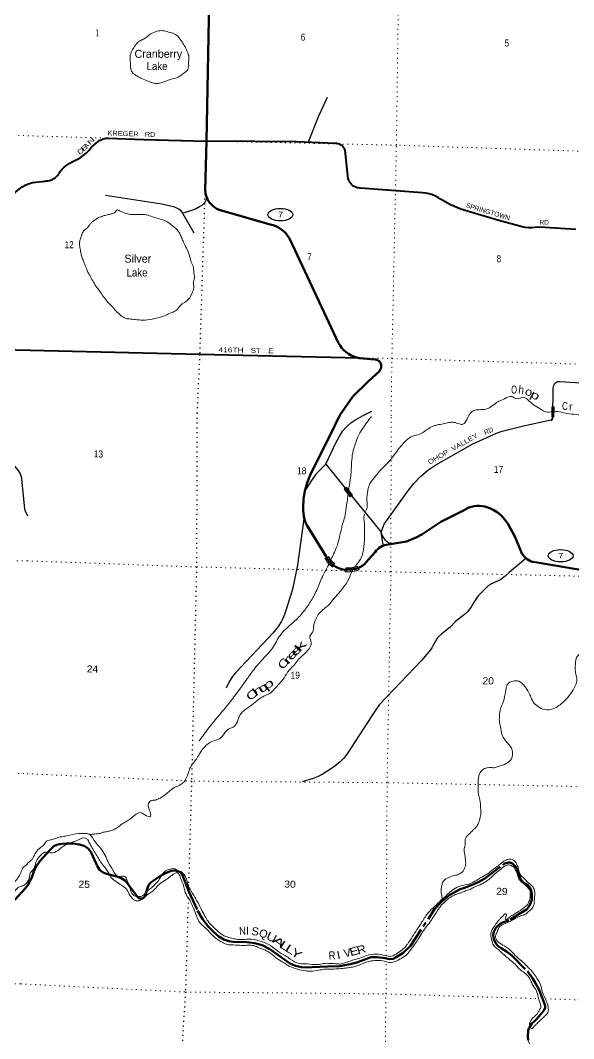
# Model space of a CAD drawing. Header units: feet. Extents: x -518066 to -250644, y -364975 to -177792.
# Drawn here: x -345548 to -331735, y -242172 to -216739 of the extents above; entities that cross this region are included whole.
import ezdxf
from ezdxf.enums import TextEntityAlignment as Align

# ---------------------------------------------------------------- set-up
doc = ezdxf.new("R2010")
doc.units = ezdxf.units.FT
doc.header["$LTSCALE"] = 80
doc.linetypes.add('DOTTED', pattern=[1.5, 0.3, -1.2])
doc.linetypes.add('LONG_DASH_SHORT_DASH', pattern=[9.9, 6, -1.2, 1.5, -1.2])
for name, color, linetype, lineweight in [('11', 7, 'LONG_DASH_SHORT_DASH', 60), ('17', 7, 'Continuous', 25), ('23', 7, 'Continuous', 70), ('26', 7, 'Continuous', 40), ('29', 7, 'Continuous', 25), ('30', 7, 'Continuous', 13), ('31', 7, 'Continuous', 13), ('39', 7, 'Continuous', 13), ('41', 7, 'Continuous', 13), ('59', 7, 'Continuous', 13), ('6', 7, 'DOTTED', 25), ('7', 7, 'DOTTED', 13)]:
    doc.layers.add(name, color=color, linetype=linetype, lineweight=lineweight)
doc.layers.add('27', color=7, linetype='Continuous')

msp = doc.modelspace()

# ---------------------------------------------------------------- linework, layer by layer
at = {"layer": '11'}
for points in [[(-345503.5, -238502.34), (-345434.82, -238428.16), (-345360.93, -238337.57), (-345294.33, -238217.82), (-345254.15, -238120.16), (-345212.63, -238000.19), (-345166.84, -237897.1), (-345065.03, -237741.16), (-345065.03, -237741.16), (-344814.24, -237463.49), (-344708.42, -237366.06), (-344641.29, -237335.86), (-344577.98, -237318.87), (-344500.8, -237306.7), (-344392.06, -237297.33), (-344233.35, -237301.49), (-344080.04, -237323.17), (-344080.04, -237323.17), (-343954.97, -237359.81), (-343849.85, -237434.77), (-343781.16, -237526.4), (-343621.81, -237874.42), (-343563.66, -237964.78), (-343484.57, -238025.18), (-343395.33, -238053.59), (-343136.98, -238120.97), (-343031.87, -238164.7), (-342920.62, -238233.59), (-342624.12, -238632.78), (-342624.12, -238632.78), (-342598.42, -238654.11), (-342563.56, -238674.93), (-342490.71, -238668.68), (-342428.27, -238614.54), (-342362.79, -238377.68), (-342326.8, -238304.24), (-342281.01, -238260.5), (-342231.8, -238231.02), (-342077.55, -238125.14), (-341940.18, -238049.12), (-341785.88, -237985.05), (-341723.21, -237972.06), (-341653.48, -237978.31), (-341593.12, -238000.18), (-341541.09, -238036.62), (-341498.41, -238086.4), (-341335.03, -238512.49), (-341123.03, -238974.26), (-340994.72, -239199.74), (-340853.19, -239383.01), (-340728.31, -239507.96), (-340593.15, -239622.87), (-340463.97, -239697.47), (-340341.17, -239737.04), (-340245.81, -239754.01), (-339895.76, -239764.12), (-339694.91, -239787.03), (-339513.83, -239841.18), (-339318.97, -239936.55), (-339001.76, -240161.61), (-338825.93, -240286.85), (-338678.15, -240351.4), (-338530.37, -240386.81), (-338415.9, -240395.14), (-338266.22, -240385.86), (-337882.65, -240371.61), (-337579.18, -240361.82), (-337314.85, -240313.92), (-337148.34, -240270.19), (-336921.26, -240186.42), (-336796.59, -240141.07), (-336651.89, -240138.57), (-336439.63, -240163.98), (-336331.4, -240191.05), (-336237.74, -240176.47), (-336161.31, -240140.73), (-335992.14, -240028.61), (-335807.02, -239850.98), (-335206.44, -238941.63), (-335026.38, -238743.67), (-334851.55, -238597.89), (-334662.14, -238485.44), (-334565.61, -238442.77), (-334459.3, -238403.19), (-334310.64, -238351.13), (-334206.32, -238304.25), (-334083.77, -238247), (-333951.38, -238172.33), (-333498.66, -237833.59), (-333453.64, -237801.84), (-333428.14, -237789.86), (-333393.8, -237777.37), (-333358.94, -237773.72), (-333327.2, -237774.24), (-333275.05, -237786.05)], [(-333275.05, -237786.05), (-333228.16, -237827.56), (-333164.93, -237904.36), (-333135.27, -237961.64), (-333110.29, -238016.83), (-333096.75, -238069.42), (-333090.13, -238104.35), (-333057.2, -238181.88), (-333008.29, -238246.45), (-332949.37, -238293.67), (-332869.34, -238351.63), (-332814.18, -238422.44), (-332785.03, -238498.46), (-332775.4, -238576.16), (-332780.35, -238704.65), (-332815.73, -238813.99), (-332852.67, -238879.6), (-332909.12, -238944.15), (-333354.83, -239213.88), (-333432.34, -239244.96), (-333513.55, -239270.11), (-333586.41, -239315.93), (-333674.87, -239407.57), (-333728.8, -239503.56), (-333740.44, -239585.64), (-333725.36, -239691.86), (-333684.77, -239782.46), (-333636.38, -239845.99), (-333597.87, -239878.27), (-333544.92, -239912.93), (-333409.49, -239993.86), (-333278.93, -240096.39), (-332889.97, -240491.08), (-332758.49, -240661.37), (-332683.56, -240784.25), (-332604.35, -240940.37), (-332469.16, -241282.02), (-332447.83, -241350.75), (-332443.14, -241404.9), (-332467.6, -241459.05), (-332511.52, -241509.13), (-332642.98, -241670.45), (-332715.83, -241732.93), (-332776.2, -241792.29), (-332837.32, -241895.9), (-332854.78, -241919.33), (-332867.27, -241964.11), (-332881.84, -242132.81), (-332866.75, -242211.96)], [(-345688.87, -238705.83), (-345503.5, -238502.34)]]:
    msp.add_lwpolyline(points, dxfattribs=at)
at = {"layer": '17'}
for centre in [(-339056.39, -221592.05), (-332059.54, -230111.6)]:
    msp.add_ellipse(centre, major_axis=(-309.24, 1), ratio=0.500121, dxfattribs=at)
at = {"layer": '23'}
for points in [[(-340900.33, -219753.21), (-340900.32, -219752.91), (-340804.95, -214510.64), (-340801.68, -214482.73), (-340791.16, -214429.81), (-340775.17, -214378.29), (-340516.03, -213464.99), (-340467.36, -213342.35), (-340416.16, -213169.02), (-340389.61, -213025.16), (-340383.49, -212992), (-340383.19, -212975.16), (-340376.68, -212616.92), (-340314.49, -209191.17), (-340235.39, -203884.65)], [(-337072.43, -225175.43), (-337079.76, -225174.35), (-337152.45, -225159.3), (-337223.17, -225136.74), (-337291.15, -225106.91), (-337355.64, -225070.14), (-337415.93, -225026.82), (-337471.36, -224977.45), (-337521.33, -224922.55), (-337565.28, -224862.73), (-337602.74, -224798.64), (-338814.58, -222218.42), (-338842.72, -222165.99), (-338883.62, -222104.53), (-338930.71, -222047.68), (-338983.49, -221996.06), (-339041.38, -221950.25), (-339103.74, -221910.74), (-339169.89, -221877.96), (-339239.1, -221852.28), (-339310.62, -221833.97), (-340524.88, -221489.5), (-340533.93, -221487.03), (-340588.27, -221468.61), (-340640.37, -221444.61), (-340689.69, -221415.29), (-340735.67, -221380.99), (-340777.81, -221342.06), (-340815.65, -221298.94), (-340848.77, -221252.1), (-340876.82, -221202.06), (-340899.49, -221149.36), (-340916.52, -221094.58), (-340927.73, -221038.31), (-340933, -220981.19), (-340900.33, -219753.21)], [(-337570.52, -226599.15), (-337246.64, -226132.17), (-336868.27, -225759.92), (-336583.68, -225497.36), (-336573.04, -225485.01), (-336562.66, -225470.21), (-336553.88, -225454.41), (-336546.79, -225437.77), (-336541.49, -225420.49), (-336538.03, -225402.74), (-336536.43, -225384.73), (-336536.73, -225366.65), (-336538.92, -225348.71), (-336542.97, -225331.09), (-336548.84, -225313.98), (-336556.46, -225297.59), (-336565.76, -225282.08), (-336576.63, -225267.63), (-336588.94, -225254.4), (-336602.58, -225242.52), (-336617.38, -225232.14), (-336633.18, -225223.36), (-336649.82, -225216.28), (-336667.11, -225210.98), (-336684.85, -225207.51), (-336702.86, -225205.92), (-337072.43, -225175.43)], [(-336484.66, -229859.71), (-336504.04, -229867.25), (-336547.62, -229889.7), (-336588.61, -229916.59), (-336626.57, -229947.61), (-336661.08, -229982.43), (-336691.76, -230020.67), (-336927.27, -230292.29), (-336946.97, -230310.59), (-336998.03, -230351.42), (-337053.07, -230386.7), (-337086.51, -230403.48), (-337173.75, -230434.83), (-337303.67, -230456.62), (-337429.12, -230464.88), (-337455.89, -230460.77), (-337484.48, -230456.39), (-337547.84, -230440.24), (-337609.15, -230417.56), (-337667.76, -230388.59), (-337698.03, -230369.46), (-337723.03, -230353.66), (-337765.62, -230327.4), (-337807.33, -230290.04), (-337837.8, -230255.79), (-337860.26, -230221.54), (-337911.78, -230132.38), (-338397.35, -229346.51), (-338427.92, -229280.87), (-338453.85, -229206.51), (-338471.86, -229129.84), (-338481.76, -229051.7), (-338483.43, -228972.97), (-338484.77, -228909.51), (-338474.9, -228700.3), (-338443.22, -228493.27), (-338390.07, -228290.69), (-338316.03, -228094.78), (-337700.77, -226856), (-337570.52, -226599.15)], [(-330278.97, -230683.01), (-332745.94, -230265.64), (-332767.39, -230259.56), (-332812.2, -230243.06), (-332855.04, -230221.96), (-332895.44, -230196.5), (-332932.96, -230166.96), (-332967.19, -230133.66), (-332997.75, -230096.96), (-333024.3, -230057.27), (-333046.56, -230015.02), (-333064.28, -229970.68), (-333115.4, -229826.37), (-333205.02, -229631), (-333373.1, -229325.08), (-333387.91, -229299.44), (-333440.91, -229220.69), (-333501.84, -229147.91), (-333570.06, -229081.9), (-333644.8, -229023.38), (-333725.24, -228972.99), (-333810.52, -228931.29), (-333899.68, -228898.74), (-333953.12, -228882.76), (-334018.74, -228869.84), (-334085.34, -228863.84), (-334152.21, -228864.85), (-334218.61, -228872.83), (-334283.81, -228887.72), (-334347.09, -228909.33), (-334407.77, -228937.45), (-334465.18, -228971.75), (-334537.94, -229004.04), (-335048.02, -229267.86), (-335527.73, -229583.55), (-335665.3, -229653.02), (-335910.1, -229752.15), (-336310.96, -229825.9)], [(-336484.66, -229859.71), (-336458.35, -229849.47), (-336411.05, -229836.57), (-336362.67, -229828.69), (-336313.72, -229825.9), (-336310.96, -229825.9)]]:
    msp.add_lwpolyline(points, dxfattribs=at)
at = {"layer": '26'}
for points in [[(-345235.42, -220786.56), (-344927.92, -220751.63), (-344902.59, -220748.79), (-344877.92, -220746.77), (-344862.37, -220745.5), (-344822.4, -220737.95), (-344783.43, -220726.27), (-344745.89, -220710.58), (-344710.2, -220691.05), (-344676.75, -220667.9), (-344645.9, -220641.37), (-344617.99, -220611.77), (-344593.33, -220579.41), (-344572.19, -220544.66), (-344566.66, -220534.01), (-344513.05, -220467.37), (-344452.76, -220406.7), (-344386.46, -220352.67), (-344314.88, -220305.86), (-344253.96, -220273.79), (-344140.65, -220212.67), (-344057.39, -220168.99), (-343979.15, -220116.85), (-343906.79, -220056.82), (-343841.11, -219989.55), (-343782.81, -219915.78), (-343775.1, -219904.73), (-343644.5, -219793.63), (-343611.01, -219765.14), (-343594.5, -219754.4), (-343576.49, -219742.69), (-343531.52, -219719.76), (-343484.4, -219701.65), (-343435.64, -219688.56), (-343407.71, -219684.12), (-343382.72, -219680.34), (-343357.71, -219681.21), (-342465.32, -219712.21), (-340927.53, -219752.99), (-340900.33, -219753.21)], [(-331682.33, -221959.08), (-332445.78, -221913.94), (-332686.95, -221907.1), (-332698.66, -221909.15), (-332778.24, -221918.2), (-332858.33, -221918.88), (-332938.05, -221911.18), (-333016.53, -221895.2), (-333599.71, -221737.34), (-334276.84, -221534.08), (-334547.72, -221452.5), (-334808.82, -221342.97), (-335057.04, -221206.75), (-335109.73, -221170.61), (-335182.88, -221129.8), (-335259.88, -221096.87), (-335339.91, -221072.17), (-335422.08, -221055.96), (-335505.5, -221048.44), (-337056.16, -220927.65), (-337071.7, -220927.39), (-337104.4, -220924.33), (-337136.61, -220917.87), (-337167.97, -220908.08), (-337198.13, -220895.06), (-337226.76, -220878.96), (-337253.55, -220859.96), (-337278.22, -220838.26), (-337300.47, -220814.1), (-337320.08, -220787.74), (-337336.83, -220759.48), (-337350.53, -220729.63), (-337361.04, -220698.51), (-337433.25, -220060.39), (-337433.2, -220059.27), (-337433.33, -220035.11), (-337435.99, -220011.1), (-337441.15, -219987.5), (-337448.75, -219964.56), (-337458.7, -219942.55), (-337470.89, -219921.7), (-337485.2, -219902.23), (-337501.47, -219884.37), (-337519.51, -219868.31), (-337539.14, -219854.22), (-337560.13, -219842.26), (-337582.25, -219832.55), (-337605.27, -219825.22), (-337628.93, -219820.33), (-337652.97, -219817.94), (-337677.13, -219818.08), (-338662.85, -219768.9), (-339696.16, -219762.9), (-340900.33, -219753.21)], [(-346353.59, -224959.64), (-346384.35, -224682.34), (-346455.13, -224350.13), (-346753.79, -223429.4), (-346762.17, -223407.19), (-346797.15, -223293.28), (-346820.03, -223176.35), (-346830.56, -223057.66), (-346828.63, -222938.52), (-346814.26, -222820.23), (-346787.6, -222704.1), (-346756.88, -222608.67), (-346678.8, -222418.3), (-346581.24, -222237.14), (-346465.28, -222067.18), (-345803.91, -221198.24), (-345779.59, -221161.06), (-345720.49, -221084.19), (-345653.68, -221013.93), (-345579.89, -220951.04), (-345499.92, -220896.2), (-345414.67, -220850.02), (-345325.05, -220813.01), (-345235.42, -220786.56)], [(-345298.95, -224984.99), (-346351.94, -224959.71), (-346353.59, -224959.64)], [(-337072.43, -225175.43), (-341072.18, -225082.52), (-345298.95, -224984.99)], [(-332296.17, -226719.48), (-332290.52, -226717.7), (-332285.08, -226715.34), (-332279.92, -226712.42), (-332275.1, -226708.98), (-332270.66, -226705.06), (-332266.66, -226700.69), (-332263.13, -226695.92), (-332260.12, -226690.82), (-332253.89, -226677.18)]]:
    msp.add_lwpolyline(points, dxfattribs=at)
at = {"layer": '29'}
for p, q in [((-343419.43, -221105.31), (-342012.7, -221325.13)), ((-341496.72, -221554.72), (-341213.06, -222047.48)), ((-336988.03, -226607.75), (-336776.68, -226502.15)), ((-332253.89, -226677.18), (-332256.48, -226644.04)), ((-337923.94, -227825.78), (-337437.79, -228422.1)), ((-337437.79, -228422.1), (-337279.54, -228616.2)), ((-337279.54, -228616.2), (-336864.77, -229124.97)), ((-336864.77, -229124.97), (-336540.8, -229522.36)), ((-338471.03, -229190.4), (-338629.08, -230348.32)), ((-335534.44, -232725.21), (-336579.08, -233824.06))]:
    msp.add_line(p, q, dxfattribs=at)
for points in [[(-338351.27, -219772.53), (-338094.25, -219122.92), (-337881.63, -218656.08)], [(-341496.72, -221554.72), (-341263.32, -221479.81), (-341178.59, -221445.9), (-341074.79, -221390.79), (-341007, -221350.52), (-340958.28, -221308.13), (-340930.74, -221276.34), (-340905.32, -221229.71), (-340888.37, -221185.2)], [(-342012.7, -221325.13), (-341797.14, -221369.6), (-341727.24, -221390.79), (-341646.74, -221420.46), (-341602.25, -221445.9), (-341562.01, -221471.33), (-341538.7, -221496.77), (-341496.72, -221554.72)], [(-332256.48, -226644.04), (-332242.05, -225920.56), (-332242.06, -225913.48), (-332240.83, -225896.61), (-332237.84, -225879.97), (-332233.13, -225863.73), (-332226.75, -225848.07), (-332218.76, -225833.17), (-332209.26, -225819.18), (-332198.36, -225806.26), (-332186.16, -225794.56), (-332172.8, -225784.19), (-332158.43, -225775.27), (-332143.21, -225767.91), (-332127.31, -225762.17), (-332110.89, -225758.13), (-332094.14, -225755.83), (-332077.24, -225755.3), (-331167.21, -225816.25)], [(-337923.94, -227825.78), (-337664.46, -227277.68), (-337555.08, -227081.54), (-337493.17, -226994.82), (-337429.19, -226918.43), (-337379.66, -226862.68), (-337299.18, -226794.54), (-337198.05, -226726.41), (-336988.03, -226607.75)], [(-336540.8, -229522.36), (-336467.12, -229320.45), (-335874.93, -228497.64), (-335727.32, -228306.59), (-335560.54, -228132.01), (-335376.43, -227975.83), (-335177.01, -227839.75), (-335041.25, -227763.34), (-334254.57, -227315.88), (-333661.9, -227052.15), (-333516.26, -226998.36), (-332983.94, -226868.47), (-332296.17, -226719.49)], [(-345362.38, -229126.56), (-345425.39, -228984.89), (-345435.1, -228938.46), (-345499.85, -228277.74), (-345514.95, -228171.93), (-345534.38, -228096.36), (-345551.64, -228051.02), (-345603.44, -227975.44), (-346013.48, -227491.78), (-346115.99, -227346.03), (-346155.92, -227262.9), (-346174.26, -227197.05), (-346186.13, -227085.84), (-346194.76, -226930.38), (-346210.95, -226909.87), (-346233.61, -226900.15), (-346381.56, -226887.08)], [(-337923.94, -227825.78), (-338072.05, -227971.43), (-338109.2, -228012.72), (-338175.24, -228091.18), (-338261.91, -228204.74), (-338431.14, -228460.76)], [(-336484.66, -229859.71), (-336488.58, -229836.15), (-336540.8, -229522.36)], [(-336310.96, -229825.9), (-336348.89, -229799.47), (-336392.43, -229762.55), (-336431.88, -229721.28), (-336466.79, -229676.11), (-336496.79, -229627.54), (-336521.55, -229576.1), (-336540.8, -229522.36)], [(-338629.08, -230348.32), (-338756.16, -230948.72), (-338908.88, -231456.63), (-338954.28, -231580.51), (-338999.68, -231692.01), (-339036.83, -231758.08), (-339111.13, -231877.83), (-339243.2, -232047.14), (-340176.02, -233038.19), (-340224.51, -233091.87), (-340270.95, -233153.82), (-340325.64, -233242.6), (-340411.36, -233420.97)], [(-332925.23, -230180.18), (-333348.12, -230529.57), (-333447.18, -230620.42), (-333555.52, -230700.93), (-333599.89, -230727.78), (-333781.5, -230810.37), (-333809.36, -230826.88), (-333867.15, -230866.11), (-333979.62, -230967.29), (-334109.64, -231101.48), (-334140.6, -231144.85), (-334260.29, -231330.68), (-334295.38, -231392.61), (-334338.72, -231454.56), (-334377.93, -231499.97), (-334462.54, -231578.44), (-334681.3, -231756.01), (-334805.12, -231884.02), (-335032.13, -232069.84), (-335105.4, -232135.91), (-335130.16, -232160.69), (-335151.83, -232189.59), (-335259.15, -232379.55), (-335275.65, -232414.64), (-335308.68, -232462.14), (-335534.44, -232725.21)], [(-336579.08, -233824.06), (-336655.26, -233932.22), (-336791.46, -234134.57), (-337385.83, -235055.43), (-337472.5, -235166.92), (-337571.56, -235266.03), (-337691.26, -235361.01), (-337757.3, -235410.56), (-338013.21, -235575.74), (-338112.27, -235625.29), (-338240.22, -235678.97), (-338508.51, -235757.43)]]:
    msp.add_lwpolyline(points, dxfattribs=at)
at = {"layer": '31'}
for p, q in [((-332222.7, -226394.53), (-332227.31, -226644.49)), ((-332227.31, -226644.49), (-332282.3, -226643.48)), ((-337409.35, -228400.14), (-337251.53, -228594.03)), ((-337251.53, -228594.03), (-337309.69, -228641.38))]:
    msp.add_line(p, q, dxfattribs=at)
for points in [[(-332282.3, -226643.48), (-332277.69, -226393.52), (-332222.7, -226394.53)], [(-337309.69, -228641.38), (-337467.51, -228447.49), (-337409.35, -228400.14)]]:
    msp.add_lwpolyline(points, dxfattribs=at)
for points in [[(-332269.84, -226401.66), (-332230.84, -226402.37), (-332235.15, -226636.34), (-332274.15, -226635.63)], [(-337456.25, -228448.64), (-337410.5, -228411.4), (-337262.78, -228592.87), (-337308.53, -228630.12)]]:
    msp.add_lwpolyline(points, close=True, dxfattribs=at)
at = {"layer": '39'}
for points in [[(-352666.1, -219618.99), (-352465.72, -219515.91), (-352281.31, -219478.79), (-351901.17, -219360.59), (-351646.14, -219248.97), (-351376.78, -219200.12), (-351047.41, -219167.03), (-350862.11, -219027.31), (-350702.97, -218886.87), (-350538.6, -218774.74), (-350230.87, -218722.94), (-349978.29, -218697.77), (-349753.52, -218587.32), (-349514.9, -218414.88), (-349160.25, -218271.83), (-348583.74, -218120.86), (-348330.44, -217999.13), (-348090.81, -217933.36), (-347856.72, -217849.33), (-347672.53, -217606.96), (-347554.61, -217570), (-347319.87, -217534.28), (-347100.17, -217389.48), (-346853.21, -217207.21), (-346750.15, -217125.57), (-346480.29, -216988.21), (-346215.83, -216828.56), (-346012.81, -216703.42), (-345804.05, -216518.08), (-345602.35, -216368.76), (-345529.89, -216300.35), (-345440.17, -216192.18), (-345358.92, -216097.86), (-345283.17, -216055.7), (-345215.55, -215944.9)], [(-342168, -218322.05), (-342280, -218289.05), (-342360, -218257.05), (-342520, -218191.05), (-342604, -218146.05), (-342694, -218092.05), (-342760, -218027.05), (-342793, -217938.05), (-342800, -217837.05), (-342808, -217694.05), (-342803, -217610.05), (-342745, -217467.05), (-342661, -217343.05), (-342572, -217256.05), (-342472, -217207.05), (-342389, -217149.05), (-342294, -217078.05), (-342138, -217011.05), (-341993, -216997.05), (-341847, -217031.05), (-341707, -217075.05), (-341673, -217093.05), (-341512, -217272.05), (-341437, -217404.05), (-341369, -217552.05), (-341343, -217611.05), (-341345, -217744.05), (-341346, -217826.05), (-341368, -217967.05), (-341445, -218040.05), (-341534, -218106.05), (-341638, -218173.05), (-341795, -218212.05), (-341918, -218261.05), (-342011, -218290.05), (-342079, -218307.05), (-342170, -218314.05)], [(-343502, -221628.05), (-343407, -221605.05), (-343304, -221578.05), (-343228, -221557.05), (-343171, -221519.05), (-343134, -221475.05), (-343082, -221490.05), (-342988, -221533.05), (-342870, -221575.05), (-342762, -221590.05), (-342659, -221585.05), (-342553, -221591.05), (-342448, -221588.05), (-342324, -221618.05), (-342168, -221668.05), (-342023, -221712.05), (-341901, -221761.05), (-341811, -221819.05), (-341726, -221886.05), (-341626, -221982.05), (-341555, -222092.05), (-341510, -222197.05), (-341459, -222308.05), (-341385, -222464.05), (-341321, -222632.05), (-341280, -222780.05), (-341227, -222909.05), (-341215, -223061.05), (-341200, -223176.05), (-341230, -223296.05), (-341215, -223395.05), (-341242, -223509.05), (-341357, -223711.05), (-341550, -223858.05), (-341652, -223980.05), (-341765, -224035.05), (-341931, -224110.05), (-342117, -224172.05), (-342258, -224201.05), (-342493, -224226.05), (-342678, -224212.05), (-342823, -224196.05), (-342933, -224177.05), (-343049, -224101.05), (-343186, -223970.05), (-343301, -223840.05), (-343375, -223765.05), (-343472, -223641.05), (-343561, -223511.05), (-343636, -223415.05), (-343721, -223281.05), (-343798, -223145.05), (-343860, -223024.05), (-343900, -222937.05), (-343954, -222801.05), (-343993, -222696.05), (-344026, -222597.05), (-344049, -222480.05), (-344068, -222357.05), (-344066, -222258.05), (-344041, -222170.05), (-344024, -222109.05), (-343981, -222017.05), (-343924, -221955.05), (-343875, -221920.05), (-343824, -221852.05), (-343780, -221800.05), (-343721, -221750.05), (-343644, -221695.05), (-343542, -221642.05), (-343499, -221635.05)], [(-334369.09, -226646.18), (-334338.9, -226591.04), (-334239.21, -226491.49), (-334090.09, -226463.01), (-333927.07, -226448.8), (-333826.09, -226409.69), (-333688.12, -226304.54), (-333570.74, -226239.44), (-333423.16, -226170.66), (-333279.96, -226132.05), (-333156.02, -226191.9), (-332988.65, -226149.54), (-332878.9, -226219.3), (-332733.54, -226337.82), (-332567.91, -226442.47), (-332464.13, -226506.12), (-332306.32, -226520.37), (-332225.01, -226516.93)], [(-332225.01, -226516.93), (-332132.47, -226512), (-331939.92, -226550.5), (-331727.12, -226577.15), (-331514.21, -226593.72), (-331437.56, -226572.46), (-331358.54, -226521.01), (-331171.13, -226484.93), (-331086.8, -226493.96), (-330894.44, -226548.57), (-330780.56, -226608.31), (-330729.95, -226631.39)], [(-336781.88, -226632.8), (-336888.1, -226773.04), (-337011.53, -226947.98), (-337123.22, -227141.22), (-337186.57, -227325.2), (-337235.35, -227479.26), (-337273.57, -227722), (-337285.22, -227937.02), (-337300.59, -228133.88), (-337345.64, -228424.78), (-337365.85, -228573.96)], [(-334450.03, -226788.91), (-334481.12, -226817.3), (-334561.63, -226828.02), (-334625.53, -226806.84), (-334757.56, -226776.47), (-334882.29, -226790.48), (-335027.41, -226822.25), (-335178.55, -226853.91), (-335267.46, -226886.62), (-335452.11, -227000.19), (-335573.89, -227076.6), (-335755.41, -227123.85), (-335921.99, -227237.73), (-336120.62, -227465.72), (-336237.76, -227624.67), (-336413.89, -227828.9), (-336577.41, -227999.14), (-336681.96, -228126.12), (-336809.23, -228290.94), (-336865.94, -228438.83), (-336883.9, -228551.17), (-336896.1, -228679.69), (-336890.04, -228796.45), (-336898.29, -228929.07), (-336930.75, -228995.4)], [(-334450.03, -226788.91), (-334420.18, -226739.36), (-334390.62, -226695.02), (-334374.92, -226658.99), (-334369.09, -226646.18)], [(-337365.62, -228572.29), (-337382.34, -228695.7), (-337423.38, -228986.66), (-337462.9, -229187.14), (-337501.2, -229315.23), (-337533.52, -229445.43), (-337591.82, -229687.83), (-337651.58, -229898.03), (-337726.63, -230061.7), (-337840.15, -230323.04)], [(-336957.9, -229073.2), (-336974.09, -229136.98), (-336962.13, -229261.89), (-336955.18, -229445.04), (-336953.5, -229583.85), (-336953.15, -229682.41), (-336972.25, -229863.12), (-336986.53, -229995.63), (-337037.59, -230165.75), (-337109.65, -230271.14), (-337275.69, -230516.5)], [(-337844.91, -230315.3), (-337857.88, -230343.11), (-337988.62, -230594.36), (-338132.86, -230931.87), (-338284.49, -231231.04), (-338465.55, -231489.5), (-338692.62, -231737.12), (-339056.06, -232093.1), (-339254.3, -232417.64), (-339459.12, -232655.58), (-339721.26, -232958.94), (-339893.93, -233195.4), (-340214.65, -233638.58), (-340473.15, -233964.12), (-340743.6, -234283.43), (-340996.18, -234615.11), (-341080.49, -234732.37)], [(-337275.69, -230516.5), (-337278.57, -230523.76), (-337380.87, -230755.37), (-337535.05, -230968.01), (-337709.15, -231170.26), (-337850.58, -231340.88), (-338074.79, -231538.27), (-338188.46, -231729.46), (-338227.24, -231885.7), (-338249.48, -232014.06), (-338317.55, -232121.53), (-338284.19, -232287.02), (-338375.74, -232476.57), (-338504.42, -232605.16), (-338622.79, -232717.83), (-338723.42, -232850.91), (-338864.48, -232999.41), (-338905.75, -233065.09), (-339031.26, -233244.02), (-339190.99, -233428.41), (-339258.5, -233501.7), (-339396.46, -233585.88), (-339544.3, -233659.84), (-339731.57, -233809.58), (-339920.64, -233947.21), (-340067.65, -234091.58), (-340130.76, -234261.5), (-340235.38, -234392.5), (-340322.28, -234425.24), (-340432.31, -234519.95), (-340539.04, -234656.95), (-340712.97, -234730.47), (-340962.81, -234899.27), (-341055.39, -235030.48), (-341220.22, -235279.14), (-341273.57, -235346.64), (-341342.32, -235494.33), (-341422.09, -235700.17), (-341489.8, -235785.53), (-341672.21, -235885.06), (-341808.2, -235971.29), (-341881.62, -236038.44), (-341983.39, -236119.21), (-342086.79, -236177.82), (-342209.96, -236218), (-342290.53, -236232.75), (-342335.44, -236276.25), (-342351.36, -236386.61), (-342297.82, -236546.4), (-342301.15, -236624.79), (-342439.03, -236584.27), (-342562.55, -236525.88), (-342690.17, -236592.14), (-342891.46, -236739.63), (-343000.98, -236804.17), (-343078.32, -236865.23), (-343175.8, -236929.98), (-343272.9, -236972.6), (-343381.79, -236998.94), (-343478.52, -237019.45), (-343557.29, -237046.29), (-343615.64, -237053.36)], [(-335016.39, -238691.56), (-335028.71, -238588.78), (-335045.02, -238483.91), (-335031.01, -238367.49), (-335005.33, -238273.38), (-334943.75, -238193.95), (-334870.77, -238152.94), (-334713.23, -238099.25), (-334600.23, -238066.95), (-334496.46, -237986.21), (-334437.98, -237852.43), (-334433.47, -237703.66), (-334460.81, -237538.27), (-334456.36, -237393.53), (-334454.25, -237387.53), (-334438.81, -237305.32), (-334428.28, -237156.66), (-334385.2, -237103.07), (-334268.81, -236988.35), (-334227.95, -236946.8), (-334174.91, -236897.4), (-334119.14, -236805.81), (-334072.85, -236679.87), (-334052.34, -236535.39), (-334056.16, -236404.59), (-334076.94, -236207.13), (-334110.77, -236069.79), (-334119.8, -235890.62), (-334119.3, -235741.79), (-334103.19, -235619.36), (-334054.95, -235497.48), (-333832.43, -235400.63), (-333722.04, -235404.48), (-333617.14, -235376.07), (-333415.1, -235303.01), (-333286.53, -235180.46), (-333268.89, -234967.55), (-333388.3, -234784.53), (-333517.62, -234593.29), (-333558.13, -234375.39), (-333587.91, -234236.11), (-333585.91, -234117.47), (-333558.61, -233926.84), (-333504.14, -233792.99), (-333450.43, -233584.71), (-333435.06, -233506.52), (-333415.13, -233396.23), (-333389.86, -233326.25), (-333243.86, -233242.2), (-333105.37, -233246.53), (-332954.93, -233375.76), (-332858.96, -233520.17), (-332800.84, -233645.85), (-332717.05, -233798.1), (-332586.25, -233900.86), (-332400.49, -233960.28), (-332172.52, -233897.72), (-331920.07, -233692.75), (-331772.31, -233504.14), (-331674.67, -233310.67), (-331654.3, -233174.24), (-331678.7, -233073.26), (-331688.29, -232807.6), (-331651.32, -232639.26), (-331452.34, -232509.84), (-331354.14, -232521.54), (-331269.24, -232607.43), (-331195.55, -232882.21), (-331130.71, -233086.45), (-331065.92, -233174.02), (-330962.98, -233262.23), (-330809.82, -233349.27), (-330706.18, -233395.25), (-330529.89, -233420.32), (-330383.78, -233330.24), (-330285.5, -233098.56), (-330265.31, -232853.51), (-330292.45, -232676.06), (-330372.6, -232427.32), (-330458.43, -232277.04), (-330528.6, -232151.16), (-330511.77, -231986.51), (-330381.48, -232000.76), (-330228.32, -232087.8), (-330039.37, -232195.55), (-329925.89, -232253.76), (-329774.7, -232338.76), (-329664.96, -232380.82), (-329547.19, -232423.01), (-329469.76, -232355.92), (-329371.36, -232236.88), (-329142.4, -232234.68), (-329090.26, -232358.24), (-329186.45, -232465.25), (-329350.44, -232663.65), (-329417.76, -232845.56), (-329420.57, -233012.45)], [(-356583.06, -235690.11), (-356399.89, -235975.85), (-356270.28, -236208.65), (-356195.26, -236470.91), (-356092.38, -236753.62), (-355884.02, -237112.04), (-355733.72, -237296.86), (-355386.62, -237321.38), (-354958.91, -237164.01), (-354642.4, -236906.73), (-354465.13, -236862.75), (-354051.94, -236902.18), (-353790.28, -237014.05), (-353741.8, -237151.35), (-353904.64, -237484.95), (-354175.93, -237819.18), (-354209.7, -237949.4), (-354098.38, -238200.06), (-353819.91, -238412.64), (-353483.12, -238459.14), (-353472.55, -238417.06), (-352966.92, -238290.83), (-352718, -238139.22), (-352419.3, -238020.41), (-352211.1, -237912.51), (-352157.48, -237800.63), (-351901.86, -237753.63), (-351899.82, -237751.65), (-351734.72, -237717.56), (-351308.35, -237666.71), (-350972.01, -237588.57), (-350506.25, -237439.73), (-350145.5, -237337.78), (-349726.81, -237258.69), (-349279.73, -237157.84), (-349021.17, -237197.31), (-348573.74, -237387.92), (-348376.48, -237511.03), (-348388.65, -237840.52), (-348375.21, -238208.52), (-347941.46, -238849.2), (-347538.02, -239183.98), (-347064.08, -239342.77), (-346679.55, -239426.05), (-346452.36, -239404.82), (-346169.07, -239233.55), (-345963.43, -239169.83), (-345833.97, -239095.1), (-345841.62, -239064.85), (-345904.02, -239076.12), (-345994.6, -239093.06), (-345968.91, -238966.75), (-345845.11, -238703), (-345671.36, -238459.99), (-345529.62, -238367.32), (-345501.5, -238366.92)], [(-355585.23, -237145.99), (-355167.02, -237105.08), (-354814.92, -236892.48), (-354377.07, -236727.19), (-353882.62, -236852.07), (-353657.89, -237025.78), (-353581.98, -237217.7), (-353692.88, -237413.27), (-353829.91, -237610.52), (-354006.54, -237763.04), (-354078.78, -237918.91), (-353993.06, -238129.04), (-353698, -238299.62), (-353177.21, -238245.94), (-352863.72, -238069.03), (-352529.39, -237832.08), (-352161.71, -237657.86), (-351583.29, -237492.36), (-351014.23, -237433.26), (-350532.46, -237288.64), (-349980.12, -237120.79), (-349384.73, -237043.94), (-349087.44, -237037.68), (-348570.09, -237257.32), (-348269.38, -237458.12), (-348232.18, -237693.77), (-348213.24, -238104.05), (-348075.26, -238469.62), (-347828.52, -238810.44), (-347554.12, -239026.99), (-347114.44, -239195.4), (-346730.07, -239290.73), (-346543.61, -239315.22), (-346347.44, -239205.15), (-346091.92, -239007.4), (-345960.75, -238637.21), (-345812.93, -238379.8), (-345629.75, -238185.15), (-345494.65, -237928.8)], [(-337816.96, -240436.88), (-337935.44, -240436.91), (-338062.29, -240456.92), (-338321.9, -240490.79), (-338430.11, -240476.92), (-338618.31, -240443.6), (-338770.04, -240390.78), (-338863.68, -240346.98), (-338949.09, -240291.24), (-339120.01, -240185.8), (-339209.2, -240115.93), (-339290.36, -240046.18), (-339399.66, -239977.98), (-339593.17, -239902.34), (-339720.81, -239849.92), (-339861.2, -239839.53), (-339973.72, -239843.68), (-340178.39, -239834.22), (-340404.94, -239812.33), (-340464.76, -239787.2), (-340550.37, -239743.53), (-340801.94, -239538.18), (-340924.28, -239409.42), (-341027.22, -239321.21), (-341107.6, -239205.22), (-341171.24, -239049.28), (-341215.52, -238935.9), (-341273.61, -238808.22), (-341306.52, -238735.26), (-341367.2, -238641.72), (-341444.76, -238477.5), (-341476.75, -238350.25), (-341526.64, -238212.64), (-341557.51, -238137.7), (-341580.66, -238081), (-341621.97, -238030.02), (-341698.53, -238044.84), (-341814.44, -238131.4), (-341972.86, -238237.36), (-342113.31, -238349.67), (-342223.75, -238468.5), (-342400.61, -238596.28), (-342541.06, -238708.59), (-342639.87, -238733.08), (-342745.35, -238677.01), (-342849.18, -238522.41), (-342890.15, -238451.33), (-342989.07, -238363.19), (-343058.63, -238319.78), (-343219.34, -238204.46), (-343256.98, -238173.66), (-343311.87, -238094.3), (-343374.32, -237986.65), (-343442.92, -237886.95), (-343543.11, -237754.53), (-343619.4, -237634.59), (-343703.49, -237500.43), (-343779.52, -237364.4), (-343836.05, -237262.88), (-343865.28, -237210.1), (-343918.74, -237164.96), (-344110.3, -237212.04), (-344468.28, -237362.94), (-344565.89, -237435.73), (-344746.29, -237535.3), (-344946.77, -237515.85), (-345038.36, -237588.74), (-345130.63, -237701.85), (-345181.42, -237855.88), (-345239.49, -237965.53), (-345305.12, -238046.9), (-345320.7, -238137.15), (-345362.64, -238243.05), (-345436.3, -238324.29), (-345474.26, -238350.39), (-345501.5, -238366.92)], [(-341247.06, -238543.16), (-341361.98, -238332.05), (-341415.11, -238148.13), (-341481.68, -238046.45), (-341537.14, -238001.27), (-341619.08, -237977.78), (-341660.7, -237944.9), (-341770.87, -237928.98), (-341942.77, -238000.53), (-342010.3, -238075.83), (-342092.98, -238215.24), (-342187.18, -238324.29), (-342305.42, -238428.92), (-342395.03, -238503.85), (-342497.1, -238602.72), (-342605.92, -238625.03), (-342679.99, -238611.73), (-342780.79, -238515.51), (-342812.99, -238400.32), (-342885.99, -238204), (-342936.76, -238118.67), (-343019.07, -238117.3), (-343137.35, -238105.26), (-343233.52, -237972.91), (-343356.4, -237757.65), (-343437.81, -237583.32), (-343545.48, -237418.59), (-343691.1, -237241.17), (-343771.44, -237123.17), (-343852.6, -237053.42), (-343962.95, -237047.56), (-344087.45, -237047.49), (-344385.61, -237104.86), (-344510.52, -237128.92), (-344643.63, -237162.9), (-344766.8, -237203.08), (-344879.76, -237233.37), (-344951.52, -237320.67), (-345045.25, -237401.57), (-345163.82, -237526.3), (-345215.81, -237632.04), (-345255.07, -237697.76), (-345340.53, -237764.72), (-345405.99, -237836.03), (-345469.11, -237887.27), (-345494.65, -237928.8)], [(-343615.64, -237053.36), (-343694.11, -237062.11), (-343756.44, -237067.1), (-343813.41, -237073.49)], [(-332837.32, -241895.9), (-332773.45, -241919.1), (-332730.54, -241875.56), (-332689.68, -241834.01), (-332607.99, -241752.91), (-332538.62, -241687.69), (-332459.07, -241614.6), (-332381.26, -241525.39), (-332365.99, -241453.24), (-332395.37, -241289.82), (-332453.26, -241150.07), (-332520.95, -240996.07), (-332558.33, -240830.52), (-332651.88, -240662.01), (-332742.02, -240529.76), (-332876.13, -240384.71), (-332953.14, -240306.99), (-333067.92, -240206.52), (-333230.03, -240054.96), (-333336.61, -239944.57), (-333425.87, -239878.71), (-333574.98, -239789.73), (-333634.43, -239742.48), (-333677.31, -239665.33), (-333677.99, -239586.87), (-333652.89, -239526.95), (-333613.05, -239427.05), (-333563.72, -239359.49), (-333476.55, -239310.66), (-333361.21, -239258.28), (-333235.65, -239196.01), (-333053.45, -239108.55), (-332942.29, -239066.16), (-332860.84, -238999.13), (-332769.04, -238914.18), (-332729.48, -238830.36), (-332715.2, -238697.85), (-332702.76, -238555.25), (-332713.25, -238462.55), (-332765.86, -238367.13), (-332898.47, -238252.28), (-332963.57, -238182.81), (-333085.7, -238041.98), (-333102.58, -237971.3), (-333140.6, -237843.95), (-333238.84, -237715.59), (-333362.94, -237691.39), (-333474.27, -237743.83), (-333594.27, -237834.35), (-333706.18, -237920.98), (-333842.51, -238027.32), (-334010.93, -238131.1), (-334203.54, -238240.52), (-334353.32, -238310.43), (-334548.9, -238357.44), (-334729.06, -238442.93), (-334928.67, -238610.56), (-335046.94, -238717.2), (-335196, -238863.55), (-335359.31, -239021.73), (-335521.9, -239256.35), (-335616.78, -239405.62), (-335736.27, -239584.65), (-335853.91, -239773.76), (-335897.09, -239833.38), (-335970.75, -239914.62), (-336125.35, -240032.71), (-336279.35, -240114.62), (-336443.73, -240097.79), (-336655.95, -240060.05), (-336909.61, -240098.05), (-337073.34, -240161.69), (-337315.53, -240234.07), (-337571.81, -240308.23), (-337716.22, -240297.77), (-337802.51, -240294.32), (-337977.24, -240295.42), (-338132.32, -240323), (-338387.08, -240306.67), (-338583.68, -240295.34), (-338810.75, -240184.94), (-338937.81, -240098.34), (-339128.64, -239982.51), (-339257.4, -239877.78), (-339456.43, -239771.87), (-339582.19, -239727.53), (-339842.53, -239684.96), (-340065.67, -239699.33), (-340185.89, -239683.24), (-340347.92, -239646.34), (-340497.44, -239581.49), (-340727.1, -239386.57), (-340861.21, -239241.52), (-340939.41, -239115.51), (-341026.87, -238943.08), (-341141.76, -238729.97), (-341247.06, -238543.16)], [(-332837.32, -241895.9), (-332834.8, -241865.78), (-332836, -241817.48), (-332829.36, -241781.39), (-332767.17, -241665.77), (-332722.3, -241624.28), (-332634.58, -241543.28), (-332599.31, -241475.48), (-332555.83, -241397.77), (-332587.42, -241246.38), (-332606.48, -241185.72), (-332659.34, -240985.72), (-332749.25, -240839.39), (-332811.52, -240721.69), (-332850.39, -240644.61), (-332911.34, -240567.16), (-333016.45, -240488.97), (-333115.4, -240402.84), (-333225.93, -240288.35), (-333346.7, -240185.77), (-333441.74, -240105.73), (-333560.43, -239999.16), (-333651.43, -239917.18), (-333748.1, -239815), (-333766.99, -239744.28), (-333797.35, -239639.18), (-333797.53, -239530.57), (-333767.94, -239442.56), (-333716.53, -239371.01), (-333675.19, -239301.3), (-333636.27, -239255.69), (-333595.21, -239202.07), (-333548.19, -239152.57), (-333495.18, -239105.19), (-333440.1, -239053.81), (-333412.19, -239066.35), (-333414.67, -239094.46), (-333437.84, -239158.44), (-333438.48, -239196.65), (-333367.64, -239163.64), (-333278.2, -239098.76), (-333180.82, -239040.04), (-333130.12, -239010.72), (-333059.15, -238969.67), (-332959.39, -238888.87), (-332881.85, -238815.74), (-332850.62, -238749.89), (-332831.5, -238687.86), (-332819.94, -238597.54), (-332822.43, -238506.98), (-332888.69, -238387.21), (-332920.34, -238358.52), (-332995.51, -238290.89), (-333041.11, -238255.93), (-333111.65, -238152.17), (-333140.17, -238057.16), (-333182.88, -237969.96), (-333211.98, -237909.13), (-333287.32, -237851.55), (-333375.38, -237833.99), (-333464.29, -237866.69), (-333582.35, -237961.27), (-333673.98, -238036.17), (-333812.62, -238160.57), (-333948.89, -238262.88), (-334027.96, -238307.82), (-334209.99, -238385.23), (-334262.66, -238412.51), (-334264.71, -238414.49), (-334382.06, -238466.83), (-334483.08, -238503.36), (-334616.42, -238551.42), (-334743.78, -238601.58), (-334841.22, -238664.32), (-334936.9, -238741.16), (-335057.51, -238867.88), (-335152.23, -239007.09), (-335246.98, -239148.31), (-335300.56, -239229.88), (-335407.42, -239374.93), (-335499.86, -239498.09), (-335603.05, -239663.31), (-335685.52, -239790.66), (-335796.53, -239943.68), (-335886.86, -240060.84), (-336025.13, -240163.12), (-336211.42, -240254.54), (-336374.2, -240261.87), (-336500.17, -240229.6), (-336696.87, -240224.3), (-336857.92, -240247.75), (-337086.29, -240334.45), (-337193.3, -240368.86), (-337326.31, -240396.81), (-337461.15, -240414.67), (-337626.07, -240430.02), (-337816.96, -240436.88)], [(-327439.77, -245608.62), (-327448.8, -245548.13), (-327456.94, -245435.35), (-327453.64, -245358.98), (-327412.61, -245307.37), (-327327.28, -245248.45), (-327265.5, -245156.96), (-327227.19, -245028.87), (-327182.8, -244896.87), (-327163.24, -244808.69), (-327158.83, -244665.96), (-327179.19, -244563.04), (-327236.88, -244411.22), (-327285.95, -244344.02), (-327342.37, -244236.48), (-327372.23, -244101.22), (-327375.98, -243966.39), (-327369.12, -243797.55), (-327379.2, -243680.72), (-327469.52, -243558.53), (-327624.69, -243471.46), (-327874, -243370.74), (-328065.48, -243293.12), (-328287.33, -243231.08), (-328525.35, -243174.81), (-328667.68, -243160.36), (-328805.69, -243127.88), (-329000.76, -243144.74), (-329363.2, -243203.04), (-329473.76, -243209.24), (-329725.27, -243239.23), (-329970.74, -243267.31), (-330105.75, -243295.22), (-330258.69, -243314.79), (-330349.64, -243349.48), (-330429.05, -243414.52), (-330482.03, -243459.9), (-330553.28, -243517.04), (-330719.55, -243612.82), (-330847.11, -243675.05), (-330961.95, -243697.26), (-331056.54, -243709.76), (-331132.49, -243688.38), (-331190.06, -243649.2), (-331265.54, -243599.67), (-331384.3, -243497.11), (-331498.32, -243471.07), (-331783.76, -243488.42), (-331861.21, -243436.84), (-332006.24, -243343.91), (-332140.79, -243225), (-332241.31, -243112.69), (-332338.8, -243058.77), (-332448.74, -243028.77), (-332598.33, -242967.94), (-332638.21, -242951.18), (-332702.39, -242827.42), (-332734.69, -242718.26), (-332756.92, -242607.26), (-332786.94, -242482.06), (-332819.04, -242360.84), (-332847.73, -242275.88), (-332879.72, -242148.63), (-332876.19, -242058.18), (-332868.82, -241977.84), (-332862.08, -241935.72), (-332837.32, -241895.9)]]:
    msp.add_spline(points, degree=3, dxfattribs=at)
at = {"layer": '59'}
for p, q in [((-337942.98, -230178.3), (-337850.41, -230133.77)), ((-337932.16, -230181.97), (-337853.79, -230144.27)), ((-337693.69, -230305.42), (-337747.1, -230393.87)), ((-337435.42, -230514.6), (-337425.93, -230410.3)), ((-337131.73, -230368.29), (-337089.49, -230463.02))]:
    msp.add_line(p, q, dxfattribs=at)
for points in [[(-337853.79, -230144.27), (-337847.15, -230156.41), (-337831.64, -230184.14), (-337812.79, -230209.61), (-337790.3, -230237.38), (-337756.81, -230269.49), (-337723.66, -230296.51), (-337704.65, -230308.11), (-337749.6, -230382.54)], [(-337850.41, -230133.77), (-337840.15, -230152.54), (-337824.91, -230179.79), (-337806.46, -230204.71), (-337784.4, -230231.95), (-337751.51, -230263.49), (-337719.03, -230289.96), (-337693.69, -230305.42)], [(-337942.98, -230178.3), (-337932.79, -230198.48), (-337921.96, -230217.16), (-337903.91, -230245.19), (-337890.68, -230264.26), (-337865.41, -230295.8), (-337840.15, -230323.04), (-337802.85, -230356.52), (-337756.32, -230387.66), (-337747.1, -230393.87)], [(-337749.6, -230382.54), (-337797.93, -230350.19), (-337834.53, -230317.33), (-337859.35, -230290.57), (-337884.26, -230259.47), (-337897.26, -230240.74), (-337915.13, -230212.99), (-337925.75, -230194.67), (-337932.16, -230181.97)], [(-337136.08, -230378.16), (-337166.54, -230388.22), (-337221.7, -230404.76), (-337294.84, -230417.38), (-337351.06, -230421.33), (-337418.7, -230419.15), (-337426.71, -230507.13)], [(-337426.71, -230507.13), (-337384.73, -230509.76), (-337318.83, -230508.99), (-337250.42, -230500.5), (-337202.9, -230492.03), (-337150.55, -230476.64), (-337100.29, -230458.42), (-337136.08, -230378.16)], [(-337425.93, -230410.3), (-337399.39, -230411.77), (-337351.21, -230413.32), (-337295.8, -230409.43), (-337223.54, -230396.96), (-337168.94, -230380.59), (-337131.73, -230368.29)], [(-337435.42, -230514.6), (-337384.93, -230517.76), (-337318.29, -230516.98), (-337249.23, -230508.41), (-337201.06, -230499.83), (-337148.06, -230484.25), (-337089.49, -230463.02)]]:
    msp.add_lwpolyline(points, dxfattribs=at)
at = {"layer": '6'}
for points in [[(-340803.51, -214478.82), (-340900.32, -219752.91), (-341072.18, -225082.52), (-341138.43, -226546.08)], [(-341138.43, -226546.08), (-341149.97, -230390.66), (-341274.18, -235740.86), (-341349.12, -238356.14)], [(-341357.74, -238656.94), (-341425.11, -241008.14), (-341767.67, -246326.53), (-341750.1, -251604.67), (-341746.48, -256876.55), (-341739.94, -262094.17), (-341733.87, -267339.94), (-341852.37, -272312.18)]]:
    msp.add_lwpolyline(points, dxfattribs=at)
at = {"layer": '7'}
for points in [[(-336292.3, -226618.02), (-336272.37, -225184.75), (-336158.83, -219856.48), (-336106.1, -215924)], [(-345217.84, -219625.02), (-346175.23, -219586.27), (-351575.23, -219448.13), (-356869.61, -219351.15), (-362288.12, -219226.57), (-363158.1, -219207.72)], [(-322066.74, -220210.92), (-325490.06, -220097.57), (-330782.87, -220031.89), (-336158.83, -219856.48), (-340900.32, -219752.91), (-345217.84, -219625.02)], [(-373030.6, -224260.02), (-372954.79, -224261.92), (-367636.83, -224347.51), (-362388.87, -224479.39), (-357053.47, -224621.77), (-351711.51, -224746.23), (-346351.94, -224959.71), (-345298.95, -224984.99)], [(-345298.95, -224984.99), (-341072.18, -225082.52), (-336272.37, -225184.75), (-330914.34, -225345.86), (-325620.04, -225455.87), (-321598.94, -225579.18)], [(-336414.53, -240102.59), (-336391.12, -235780.25), (-336296.44, -230514.03), (-336292.3, -226618.02)], [(-370507, -229620.88), (-367737.09, -229672.98), (-362547.86, -229823.39), (-357247.16, -230051.61), (-351891.86, -230087.72), (-346473.55, -230228.82), (-345378.46, -230239.33)], [(-345378.46, -230239.33), (-341149.97, -230390.66), (-337169.57, -230491.84)], [(-337169.57, -230491.84), (-336296.44, -230514.03), (-330976.99, -230635.14), (-325664.59, -230697.79), (-321017.81, -230838.57)], [(-345458.85, -235551.75), (-346636.37, -235509.24), (-351950.62, -235403.3), (-357391.55, -235304.12), (-358271.81, -235280.02)], [(-314057.97, -236179.86), (-315278.6, -236181.44), (-320512.7, -236120.09), (-325747.84, -236000.4), (-331059.36, -235885.46), (-336391.12, -235780.25), (-341274.18, -235740.86), (-345458.85, -235551.75)], [(-336492.11, -246448.3), (-336419.69, -241055.61), (-336415.34, -240252.03)], [(-364371.14, -240397.85), (-362723.78, -240458.33), (-357321.38, -240587.17), (-351989.02, -240693.18), (-346646.57, -240795.29), (-345538.33, -240804.36)], [(-345538.33, -240804.36), (-341425.11, -241008.14), (-336419.69, -241055.61), (-332610.1, -241173.16)], [(-332441.2, -241178.38), (-331157.16, -241218), (-325785.45, -241335.95)]]:
    msp.add_lwpolyline(points, dxfattribs=at)

# ---------------------------------------------------------------- texts
at = {"layer": '17', "width": 1.2}
for p in [(-339051.29, -221660.36), (-332054.43, -230179.91)]:
    msp.add_text(' 7 ', height=140, dxfattribs=at).set_placement(p, align=Align.CENTER)
at = {"layer": '27'}
for s, rotation, width, p in [('N', 45.921, 1.65, (-343741.77, -219793.6)), ('D', 36.567, 1.4, (-344007.87, -220053.03)), ('E', 39.491, 1.6, (-343911.03, -219967.32))]:
    msp.add_text(s, height=120, rotation=rotation, dxfattribs=dict(at, width=width)).set_placement(p, align=Align.CENTER)
for s, rotation, width, p in [('KREGER   RD', 358.01, 1.15, (-343376.02, -219611.74)), ('RD', 358.616, 0.8, (-332587.2, -221840.85)), ('416TH   ST   E', 358.669, 1.3, (-340602.59, -225023.41))]:
    msp.add_text(s, height=120, rotation=rotation, dxfattribs=dict(at, width=width)).set_placement(p)
msp.add_text('A', height=120, rotation=45.415, dxfattribs=at).set_placement((-343859.81, -219909.6), align=Align.CENTER)
msp.add_text('SPRINGTOWN', height=120, rotation=343.291, dxfattribs=at).set_placement((-334436.37, -221408.65))
at = {"layer": '30', "width": 1.2}
msp.add_text('OHOP  VALLEY', height=120, rotation=29.631, dxfattribs=at).set_placement((-335333.24, -227838.06))
at = {"layer": '30'}
msp.add_text('RD', height=120, rotation=23.258, dxfattribs=at).set_placement((-333942.5, -227094.55))
at = {"layer": '41'}
for s, p in [('Cranberry', (-342697, -217674.05)), ('Silver', (-342949.39, -222790.17))]:
    msp.add_text(s, height=200, dxfattribs=at).set_placement(p)
at = {"layer": '41', "width": 0.9}
for p in [(-342397, -217981.05), (-342896.77, -223136.6)]:
    msp.add_text('Lake', height=200, dxfattribs=at).set_placement(p)
at = {"layer": '41'}
for s, rotation, width, p in [('h', 353.329, 0.95, (-333123.11, -226056.24)), ('O', 358.815, 0.7, (-333295.79, -226059.96)), ('o', 339.819, 1.2, (-332970.96, -226079.04)), ('p', 332.392, 1.5, (-332839.11, -226138.2)), ('C', 0.582, 0.75, (-332023.37, -226471.08)), ('e', 48.225, 1.9, (-338783.99, -232749.4)), ('e', 47.663, 1.95, (-338686.87, -232650.36)), ('k', 47.595, 2.15, (-338585.06, -232543.69)), ('C', 55.084, 1.45, (-338980.23, -232971.5)), ('r', 49.28, 2.05, (-338868.56, -232847.21)), ('O', 38.65, 1.45, (-339815.57, -233747.06)), ('h', 35.615, 1.75, (-339669.47, -233630.53)), ('o', 30.87, 1.5, (-339539.67, -233549.8)), ('p', 36.514, 1.8, (-339407.62, -233477.59)), ('N', 5.089, 0.85, (-340075.27, -239586.89)), ('S', 351.741, 1.05, (-339791.23, -239578.32)), ('U', 333.72, 1.3, (-339430.02, -239674.57)), ('A', 323.7, 1.65, (-339271.15, -239750.85)), ('L', 326.892, 1.65, (-339103.07, -239871.33)), ('L', 327.622, 1.6, (-338961.09, -239963.63)), ('R', 16.986, 1.15, (-337110.67, -240073.28)), ('Y', 326.708, 1.45, (-338816.63, -240059.77)), ('R', 3.444, 0.9, (-337847.23, -240198.02)), ('I', 11.575, 1.2, (-337628.84, -240188.09)), ('E', 15.651, 1.3, (-337300.83, -240115.79))]:
    msp.add_text(s, height=200, rotation=rotation, dxfattribs=dict(at, width=width)).set_placement(p)
for s, rotation, p in [('r', 359.322, (-331855.26, -226485.54)), ('I', 359.676, (-339918.38, -239577.41)), ('Q', 343.516, (-339606.88, -239616.05)), ('V', 12.663, (-337450.44, -240148.17))]:
    msp.add_text(s, height=200, rotation=rotation, dxfattribs=at).set_placement(p)
at = {"layer": '7'}
for s, width, p in [('1', 0.4, (-343661.05, -217137.23)), ('6', 0.85, (-338546.37, -217244.82)), ('5', 0.85, (-333457.03, -217390.85)), ('12', 0.85, (-344438.81, -222428.91)), ('7', 0.85, (-338385.16, -222729.84)), ('8', 0.85, (-333656.93, -222780.3))]:
    msp.add_text(s, height=175, dxfattribs=dict(at, width=width)).set_placement(p)
for s, width, p in [('13', 0.9, (-343718.46, -227654.49)), ('17', 0.9, (-333728.35, -228040.06)), ('18', 0.9, (-338642.81, -228076.59)), ('24', 1.1, (-343890.98, -233025.34)), ('19', 0.9, (-338803.04, -233180.79)), ('20', 1.1, (-334012.25, -233320.15)), ('25', 1.1, (-344097.65, -238402.1)), ('30', 1.1, (-338960.02, -238398.22)), ('29', 1.1, (-333670.52, -238578.8))]:
    msp.add_text(s, height=175, rotation=359.042, dxfattribs=dict(at, width=width)).set_placement(p)

doc.saveas('drawing.dxf')
